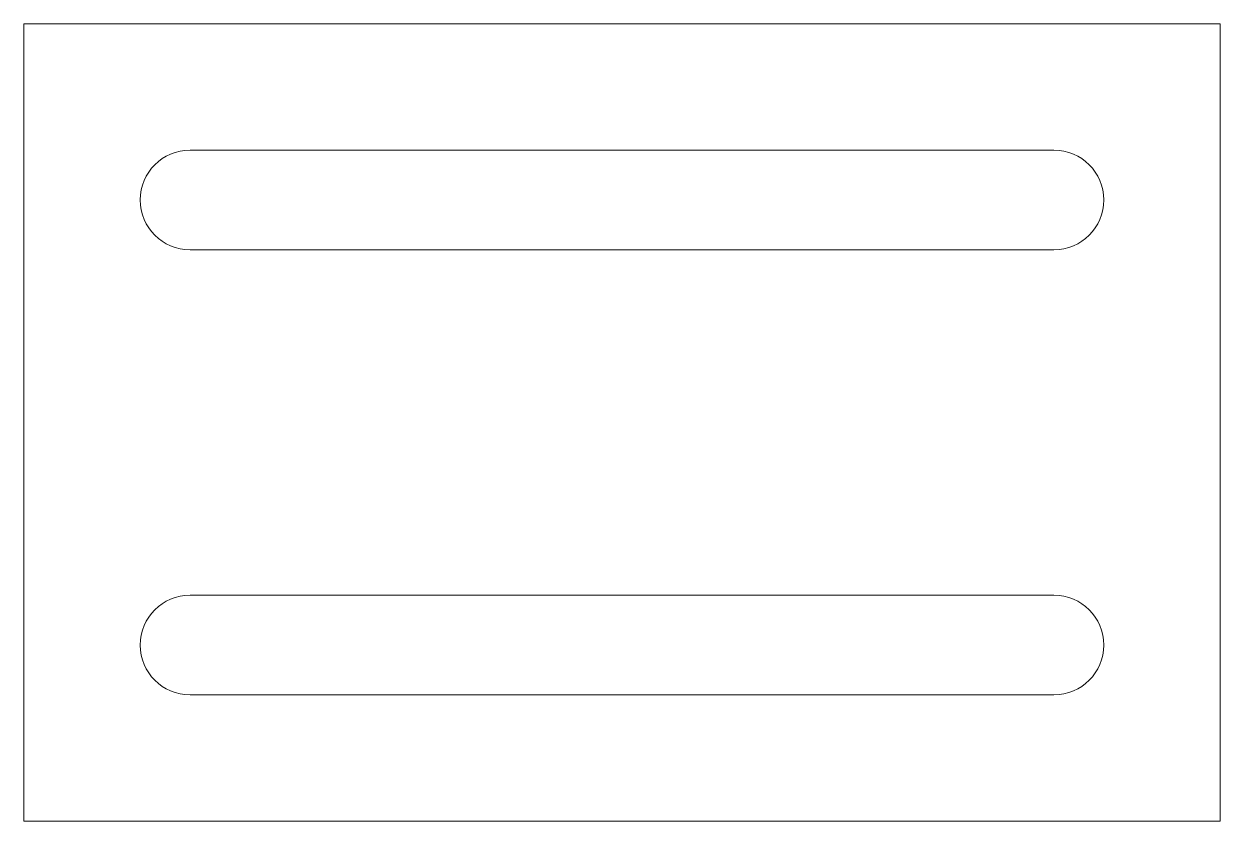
# Model space of a CAD drawing. Header units: millimetres. Extents: x 14 to 194, y 37 to 157.
import ezdxf

# ---------------------------------------------------------------- set-up
doc = ezdxf.new("R2010")
doc.units = ezdxf.units.MM

msp = doc.modelspace()

# ---------------------------------------------------------------- linework, layer by layer
at = {"color": 7, "linetype": 'Continuous', "lineweight": 15}
for p, q in [((193.95, 157.31), (13.95, 157.31)), ((13.95, 157.31), (13.95, 37.31)), ((193.95, 37.31), (193.95, 157.31)), ((168.95, 138.31), (38.95, 138.31)), ((38.95, 123.31), (168.95, 123.31)), ((168.95, 71.31), (38.95, 71.31)), ((38.95, 56.31), (168.95, 56.31)), ((13.95, 37.31), (193.95, 37.31))]:
    msp.add_line(p, q, dxfattribs=at)
for centre, start, end in [((38.95, 130.81), 90, 270), ((168.95, 130.81), 270, 90), ((38.95, 63.81), 90, 270), ((168.95, 63.81), 270, 90)]:
    msp.add_arc(centre, 7.5, start, end, dxfattribs=at)

doc.saveas('drawing.dxf')
